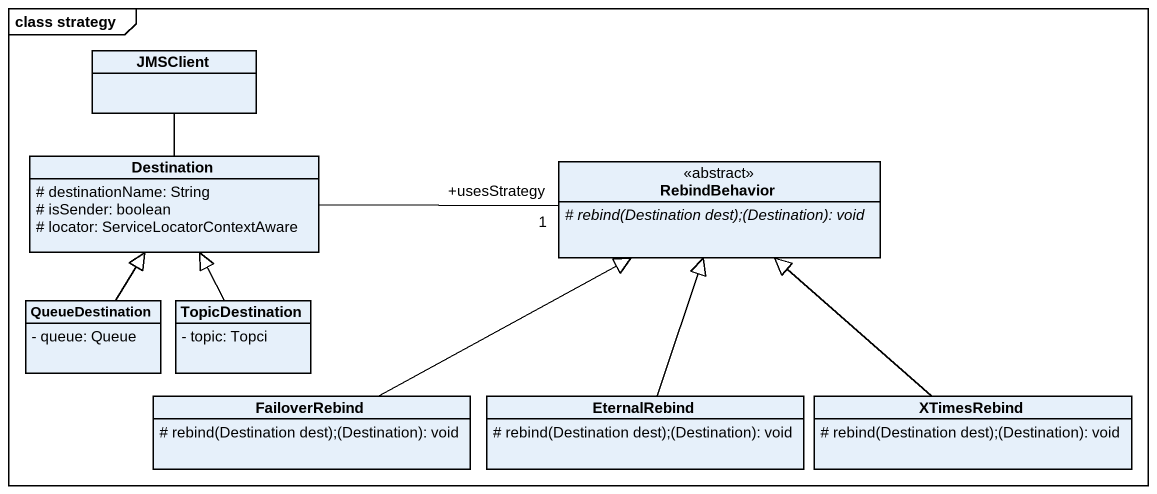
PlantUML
@startuml
mainframe class strategy
hide circle
hide empty members
skinparam classAttributeIconSize 0
class JMSClient
class Destination {
  # destinationName: String
  # isSender: boolean
  # locator: ServiceLocatorContextAware
}
class RebindBehavior <<abstract>> {
  {abstract} # rebind(Destination dest);(Destination): void
}
class QueueDestination {
  - queue: Queue
}
class TopicDestination {
  - topic: Topci
}
class FailoverRebind {
  # rebind(Destination dest);(Destination): void
}
class EternalRebind {
  # rebind(Destination dest);(Destination): void
}
class XTimesRebind {
  # rebind(Destination dest);(Destination): void
}
JMSClient -- Destination
Destination -right- "+usesStrategy\n1" RebindBehavior
QueueDestination -up-|> Destination
TopicDestination -up-|> Destination
FailoverRebind -right-|> RebindBehavior
EternalRebind -up-|> RebindBehavior
XTimesRebind -up-|> RebindBehavior
@enduml
